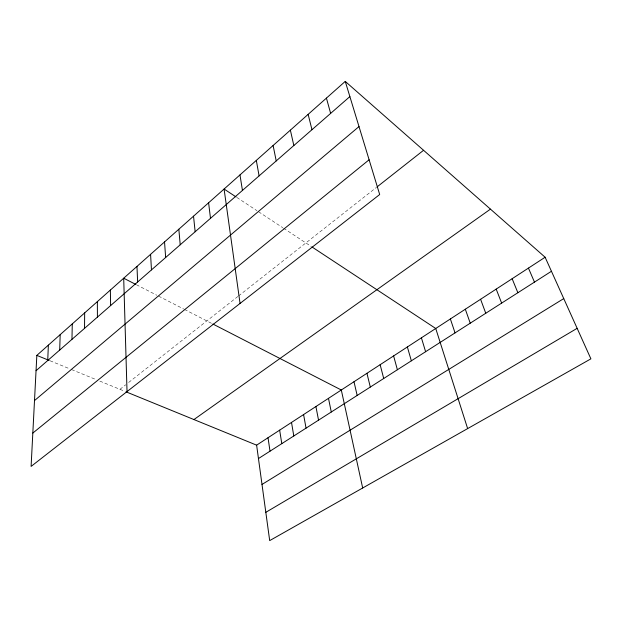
<?xml version="1.0" encoding="UTF-8"?>
<svg xmlns="http://www.w3.org/2000/svg" width="622" height="622" viewBox="0 0 622 622"><rect width="100%" height="100%" fill="white"/><g stroke="black" fill="none" stroke-linecap="round" stroke-linejoin="round"><path stroke-width="0.47" stroke-dasharray="3.11 2.33" d="M119.945 389.333L125.745 384.761M128.645 382.476L237.861 296.5M238.584 295.924L376.52 187.331M50.063 360.783L69.866 368.877M71.577 369.577L96.231 379.645M99.815 381.107L124.291 391.106M136.366 284.72L156.868 295.248M158.579 296.126L183.645 309.002M184.493 309.437L212.016 323.58M236.842 197.446L256.94 210.687M258.55 211.744L282.769 227.699M283.554 228.22L311.482 246.623"/><path stroke-width="0.93" d="M84.53 328.369L84.662 312.897M71.965 339.34L72.276 323.899M59.704 350.054L60.178 334.644M47.731 360.511L48.368 345.132M36.838 355.387L31.1 466.414L379.692 194.523L345.249 81.389L36.838 355.387L49.177 360.426M36.045 370.72L349.875 96.589M34.498 400.584L359.003 126.569M32.826 433.067L369.11 159.776M377.266 186.748L423.566 150.291M193.94 419.555L490.447 209.14M256.622 445.158L545.121 257.236L590.9 358.847L269.691 540.611L256.622 445.158L126.033 391.821M258.457 458.562L551.442 271.27M262.002 484.452L563.757 298.591M265.819 512.326L577.146 328.323M135.526 284.285L123.7 278.213L127.028 391.588M212.887 324.023L341.307 390.002L362.68 487.99M236.041 196.917L224.083 189.034L240.053 303.435M312.275 247.144L435.734 328.486L467.643 428.597M345.249 81.389L545.121 257.236M528.451 268.098L534.469 282.124M512.139 278.718L517.869 292.729M496.193 289.106L501.643 303.101M480.588 299.275L485.766 313.255M465.318 309.22L470.24 323.176M450.375 318.954L455.04 332.894M421.405 337.824L425.611 351.71M407.371 346.967L411.352 360.822M326.426 98.113L330.64 113.391M393.617 355.924L397.388 369.748M380.143 364.702L383.712 378.495M308.139 114.355L311.972 129.703M366.941 373.301L370.308 387.063M353.996 381.729L357.168 395.46M290.373 130.138L293.841 145.54M328.486 398.352L331.285 412.005M273.105 145.478L276.222 160.927M315.914 406.539L318.542 420.153M303.59 414.563L306.047 428.138M256.318 160.398L259.094 175.886M291.508 422.431L293.802 435.968M239.975 174.914L242.448 190.425M279.659 430.152L281.789 443.642M268.028 437.725L270.01 451.175M208.603 202.788L210.493 218.345M193.528 216.176L195.145 231.742M178.841 229.223L180.209 244.796M164.535 241.942L165.654 257.508M150.578 254.336L151.465 269.901M136.972 266.418L137.641 281.976M110.366 290.062L110.615 305.581M97.359 301.616L97.413 317.119"/></g></svg>
